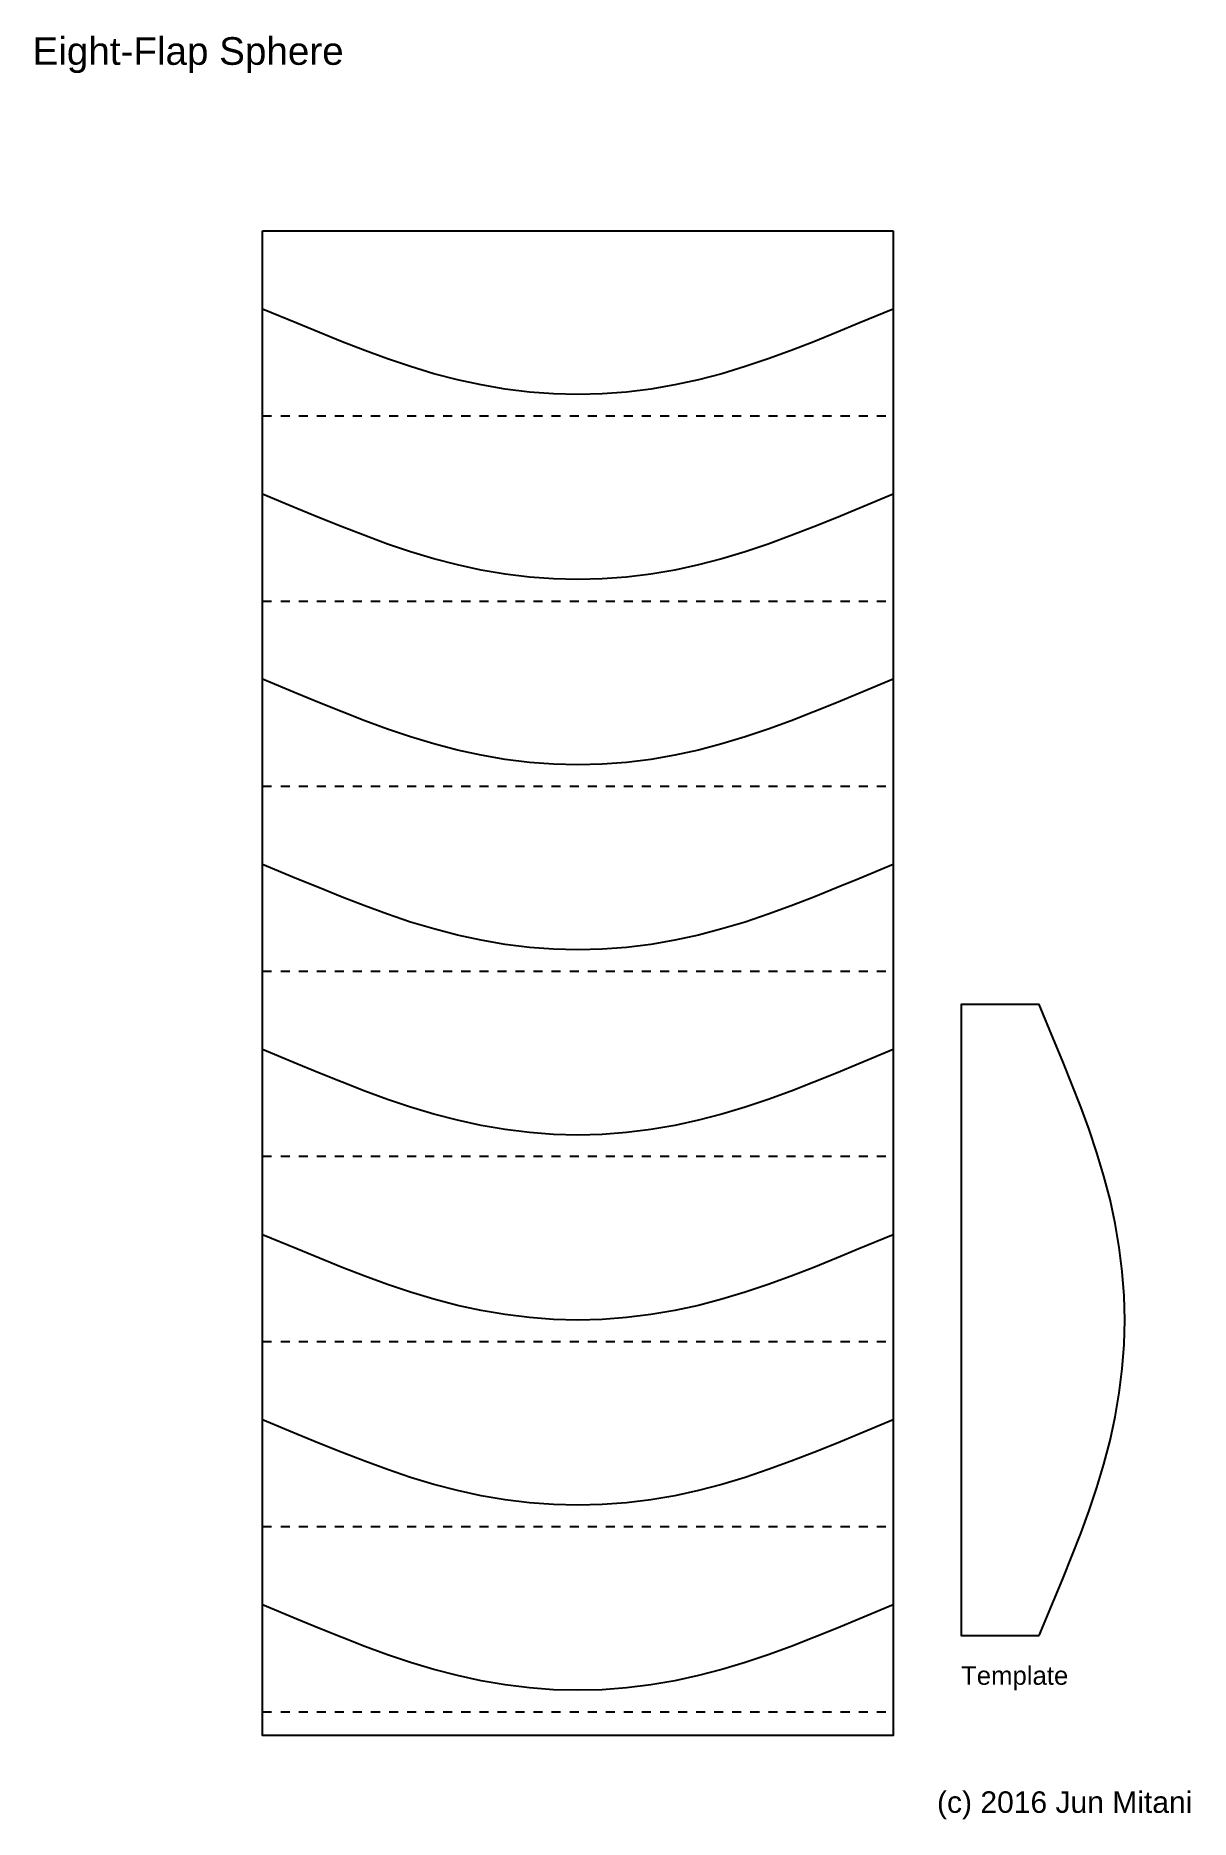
# Model space of a CAD drawing. Extents: x 12 to 192, y -288 to -9.
import ezdxf

# ---------------------------------------------------------------- set-up
doc = ezdxf.new("R2010")
doc.units = 0
for name, pattern in [('AI-LINETYPE-1', [2.822222, 1.411111, -1.411111]), ('AI-LINETYPE-2', [2.822222, 1.411111, -1.411111]), ('AI-LINETYPE-3', [2.822222, 1.411111, -1.411111]), ('AI-LINETYPE-4', [2.822222, 1.411111, -1.411111]), ('AI-LINETYPE-5', [2.822222, 1.411111, -1.411111]), ('AI-LINETYPE-6', [2.822222, 1.411111, -1.411111]), ('AI-LINETYPE-7', [2.822222, 1.411111, -1.411111]), ('AI-LINETYPE-8', [2.822222, 1.411111, -1.411111])]:
    doc.linetypes.add(name, pattern=pattern)
for name, color, linetype in [('CUTLINE', 7, 'CONTINUOUS'), ('MOUNTAINLINE', 7, 'CONTINUOUS'), ('TEXT', 7, 'CONTINUOUS'), ('VALLEYLINE', 7, 'CONTINUOUS')]:
    doc.layers.add(name, color=color, linetype=linetype)

msp = doc.modelspace()

# ---------------------------------------------------------------- linework, layer by layer
at = {"layer": 'CUTLINE', "color": 250}
for points in [[(47.14, -39.48), (145.67, -39.48)], [(145.67, -39.48), (145.67, -270.8), (145.67, -274.49), (47.14, -274.49), (47.14, -270.8), (47.14, -39.48)], [(168.49, -258.9), (170.71, -253.53), (172.17, -250.02), (173.59, -246.49), (174.97, -242.95), (176.28, -239.38), (177.48, -235.77), (178.58, -232.13), (179.54, -228.46), (180.35, -224.74), (180.99, -220.99), (181.46, -217.22), (181.74, -213.43), (181.84, -209.63), (181.74, -205.83), (181.46, -202.04), (180.99, -198.27), (180.35, -194.52), (179.54, -190.81), (178.58, -187.13), (177.48, -183.49), (176.28, -179.88), (174.97, -176.31), (173.59, -172.77), (172.17, -169.25), (170.71, -165.73), (168.49, -160.36), (156.26, -160.36), (156.26, -258.9), (168.49, -258.9)]]:
    msp.add_lwpolyline(points, dxfattribs=at)
at = {"layer": 'MOUNTAINLINE', "color": 250}
for points in [[(145.67, -51.71), (140.3, -53.93), (136.79, -55.38), (133.27, -56.81), (129.72, -58.19), (126.15, -59.49), (122.55, -60.7), (118.91, -61.8), (115.23, -62.76), (111.52, -63.56), (107.77, -64.21), (104, -64.68), (100.21, -64.96), (96.41, -65.05), (92.61, -64.96), (88.82, -64.68), (85.04, -64.21), (81.3, -63.56), (77.58, -62.76), (73.9, -61.8), (70.26, -60.7), (66.66, -59.49), (63.09, -58.19), (59.55, -56.81), (56.02, -55.38), (52.51, -53.93), (47.14, -51.71)], [(145.67, -80.62), (140.3, -82.85), (136.79, -84.3), (133.27, -85.73), (129.72, -87.1), (126.15, -88.41), (122.55, -89.62), (118.91, -90.71), (115.23, -91.67), (111.52, -92.48), (107.77, -93.12), (104, -93.59), (100.21, -93.87), (96.41, -93.97), (92.61, -93.87), (88.82, -93.59), (85.04, -93.12), (81.3, -92.48), (77.58, -91.67), (73.9, -90.71), (70.26, -89.62), (66.66, -88.41), (63.09, -87.1), (59.55, -85.73), (56.02, -84.3), (52.51, -82.85), (47.14, -80.62)], [(145.67, -109.54), (140.3, -111.76), (136.79, -113.22), (133.27, -114.64), (129.72, -116.02), (126.15, -117.32), (122.55, -118.53), (118.91, -119.63), (115.23, -120.59), (111.52, -121.4), (107.77, -122.04), (104, -122.51), (100.21, -122.79), (96.41, -122.88), (92.61, -122.79), (88.82, -122.51), (85.04, -122.04), (81.3, -121.4), (77.58, -120.59), (73.9, -119.63), (70.26, -118.53), (66.66, -117.32), (63.09, -116.02), (59.55, -114.64), (56.02, -113.22), (52.51, -111.76), (47.14, -109.54)], [(145.67, -138.45), (140.3, -140.68), (136.79, -142.13), (133.27, -143.56), (129.72, -144.94), (126.15, -146.24), (122.55, -147.45), (118.91, -148.54), (115.23, -149.5), (111.52, -150.31), (107.77, -150.95), (104, -151.42), (100.21, -151.71), (96.41, -151.8), (92.61, -151.71), (88.82, -151.42), (85.04, -150.95), (81.3, -150.31), (77.58, -149.5), (73.9, -148.54), (70.26, -147.45), (66.66, -146.24), (63.09, -144.94), (59.55, -143.56), (56.02, -142.13), (52.51, -140.68), (47.14, -138.45)], [(145.67, -167.37), (140.3, -169.59), (136.79, -171.05), (133.27, -172.47), (129.72, -173.85), (126.15, -175.16), (122.55, -176.36), (118.91, -177.46), (115.23, -178.42), (111.52, -179.23), (107.77, -179.87), (104, -180.34), (100.21, -180.62), (96.41, -180.72), (92.61, -180.62), (88.82, -180.34), (85.04, -179.87), (81.3, -179.23), (77.58, -178.42), (73.9, -177.46), (70.26, -176.36), (66.66, -175.16), (63.09, -173.85), (59.55, -172.47), (56.02, -171.05), (52.51, -169.59), (47.14, -167.37)], [(145.67, -196.29), (140.3, -198.51), (136.79, -199.96), (133.27, -201.39), (129.72, -202.77), (126.15, -204.07), (122.55, -205.28), (118.91, -206.37), (115.23, -207.33), (111.52, -208.14), (107.77, -208.78), (104, -209.25), (100.21, -209.54), (96.41, -209.63), (92.61, -209.54), (88.82, -209.25), (85.04, -208.78), (81.3, -208.14), (77.58, -207.33), (73.9, -206.37), (70.26, -205.28), (66.66, -204.07), (63.09, -202.77), (59.55, -201.39), (56.02, -199.96), (52.51, -198.51), (47.14, -196.29)], [(145.67, -225.2), (140.3, -227.43), (136.79, -228.88), (133.27, -230.3), (129.72, -231.68), (126.15, -232.99), (122.55, -234.2), (118.91, -235.29), (115.23, -236.25), (111.52, -237.06), (107.77, -237.7), (104, -238.17), (100.21, -238.45), (96.41, -238.55), (92.61, -238.45), (88.82, -238.17), (85.04, -237.7), (81.3, -237.06), (77.58, -236.25), (73.9, -235.29), (70.26, -234.2), (66.66, -232.99), (63.09, -231.68), (59.55, -230.3), (56.02, -228.88), (52.51, -227.43), (47.14, -225.2)], [(145.67, -254.12), (140.3, -256.34), (136.79, -257.79), (133.27, -259.22), (129.72, -260.6), (126.15, -261.9), (122.55, -263.11), (118.91, -264.21), (115.23, -265.16), (111.52, -265.97), (107.77, -266.62), (104, -267.08), (100.21, -267.37), (96.41, -267.46), (92.61, -267.37), (88.82, -267.08), (85.04, -266.62), (81.3, -265.97), (77.58, -265.16), (73.9, -264.21), (70.26, -263.11), (66.66, -261.9), (63.09, -260.6), (59.55, -259.22), (56.02, -257.79), (52.51, -256.34), (47.14, -254.12)]]:
    msp.add_lwpolyline(points, dxfattribs=at)
at = {"layer": 'VALLEYLINE', "color": 250, "linetype": 'AI-LINETYPE-8'}
msp.add_lwpolyline([(47.14, -68.39), (145.67, -68.39)], dxfattribs=at)
at = {"layer": 'VALLEYLINE', "color": 250, "linetype": 'AI-LINETYPE-7'}
msp.add_lwpolyline([(47.14, -97.31), (145.67, -97.31)], dxfattribs=at)
at = {"layer": 'VALLEYLINE', "color": 250, "linetype": 'AI-LINETYPE-6'}
msp.add_lwpolyline([(47.14, -126.22), (145.67, -126.22)], dxfattribs=at)
at = {"layer": 'VALLEYLINE', "color": 250, "linetype": 'AI-LINETYPE-5'}
msp.add_lwpolyline([(47.14, -155.14), (145.67, -155.14)], dxfattribs=at)
at = {"layer": 'VALLEYLINE', "color": 250, "linetype": 'AI-LINETYPE-4'}
msp.add_lwpolyline([(47.14, -184.05), (145.67, -184.05)], dxfattribs=at)
at = {"layer": 'VALLEYLINE', "color": 250, "linetype": 'AI-LINETYPE-3'}
msp.add_lwpolyline([(47.14, -212.97), (145.67, -212.97)], dxfattribs=at)
at = {"layer": 'VALLEYLINE', "color": 250, "linetype": 'AI-LINETYPE-2'}
msp.add_lwpolyline([(47.14, -241.88), (145.67, -241.88)], dxfattribs=at)
at = {"layer": 'VALLEYLINE', "color": 250, "linetype": 'AI-LINETYPE-1'}
msp.add_lwpolyline([(47.14, -270.8), (145.67, -270.8)], dxfattribs=at)

# ---------------------------------------------------------------- texts
at = {"layer": 'TEXT', "color": 7, "attachment_point": 7}
for s, insert, char_height in [('\\fArial|b0|i0|c0|p34;\\W1;Eight-Flap Sphere', (11.19, -14.86), 4.318), ('\\fArial|b0|i0|c0|p34;\\W1;Template', (156.26, -267.46), 2.8787), ('\\fArial|b0|i0|c0|p34;\\W1;(c) 2016 Jun Mitani', (152.51, -287.61), 3.3584)]:
    msp.add_mtext(s, dxfattribs=dict(at, insert=insert, char_height=char_height))

doc.saveas('drawing.dxf')
